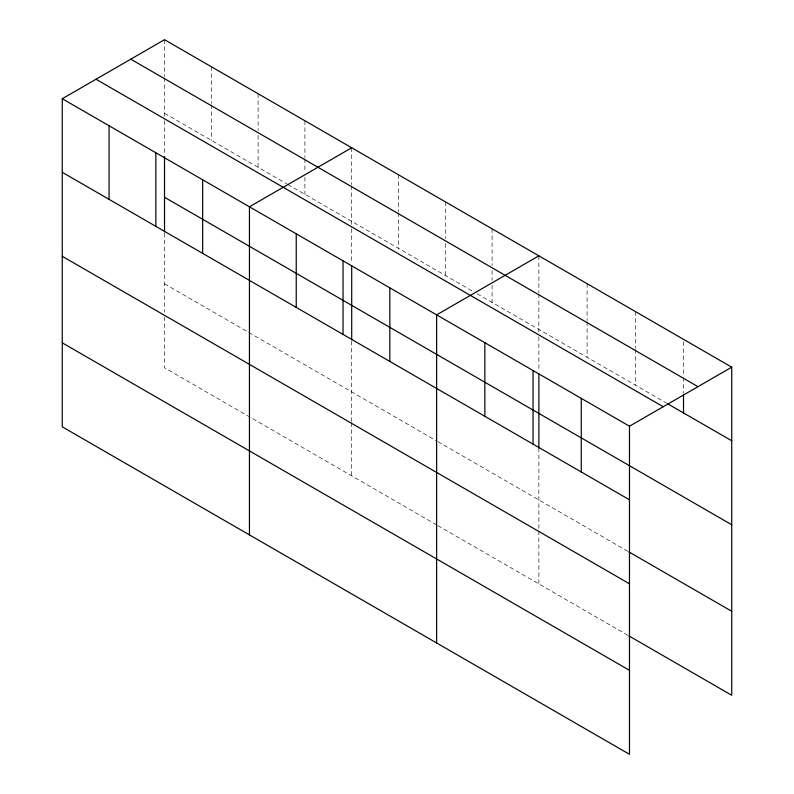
<?xml version="1.0" encoding="UTF-8"?>
<svg xmlns="http://www.w3.org/2000/svg" width="794" height="794" viewBox="0 0 794 794"><rect width="100%" height="100%" fill="white"/><g stroke="black" fill="none" stroke-linecap="round" stroke-linejoin="round"><path stroke-width="0.6" stroke-dasharray="3.97 2.98" d="M164.517 113.294L286.823 183.9M287.885 184.516L472.936 291.358M477.194 293.81L666.374 403.034M164.517 283.805L436.779 440.998M437.841 441.603L627.806 551.284M436.779 524.973L164.517 367.791L164.517 317.153M437.841 525.588L627.806 635.269M683.515 341.797L683.515 376.138M683.515 377.368L683.515 393.308M635.309 311.506L635.309 348.298M635.309 349.529L635.309 385.1M587.094 283.676L587.094 320.468M587.094 321.689L587.094 357.26M538.878 255.837L538.878 292.629M538.878 293.859L538.878 331.892M538.878 336.835L538.878 371.423M538.878 448.024L538.878 529.578M538.878 530.819L538.878 583.927M492.082 228.821L492.082 265.613M492.082 270.516L492.082 280.332M492.082 285.235L492.082 302.405M445.285 201.805L445.285 238.597M445.285 243.5L445.285 275.389M398.489 174.789L398.489 211.581M398.489 212.802L398.489 248.373M351.702 147.763L351.702 184.565M351.702 185.786L351.702 227.531M351.702 228.771L351.702 263.35M351.702 341.192L351.702 421.515M351.702 422.745L351.702 475.854M304.906 120.748L304.906 157.549M304.906 158.77L304.906 172.268M304.906 177.171L304.906 194.341M258.11 93.732L258.11 130.534M258.11 135.437L258.11 167.326M211.313 66.716L211.313 103.508M211.313 104.739L211.313 140.31M164.517 39.7L164.517 76.492M164.517 77.723L164.517 119.467M164.517 120.698L164.517 155.287M164.517 233.118L164.517 312.211"/><path stroke-width="1.19" d="M62.269 98.734L629.483 426.209L629.483 754.3L62.269 426.825L62.269 98.734L164.517 39.7L731.731 367.175L731.731 695.266L628.878 635.885M351.702 147.763L249.445 206.797L249.445 534.888M538.878 255.837L436.631 314.871L436.631 642.961M629.483 426.209L731.731 367.175M130.772 59.183L697.986 386.658M667.446 403.66L731.731 440.769M96.014 79.251L663.228 406.727M164.517 197.279L731.731 524.755M62.269 172.328L629.483 499.803M628.878 551.899L731.731 611.281M62.269 256.303L629.483 583.789M62.269 342.839L629.483 670.315M683.515 394.539L683.515 412.93M581.268 398.38L581.268 471.964M538.878 373.885L538.878 448.024M533.052 370.54L533.052 444.134M484.846 342.71L484.846 416.294M389.834 287.855L389.834 361.439M351.702 265.821L351.702 339.951M343.038 260.839L343.038 334.423M296.241 233.823L296.241 307.407M202.649 179.781L202.649 253.375M164.517 156.517L164.517 231.888M155.862 152.766L155.862 226.359M109.066 125.75L109.066 199.344"/></g></svg>
